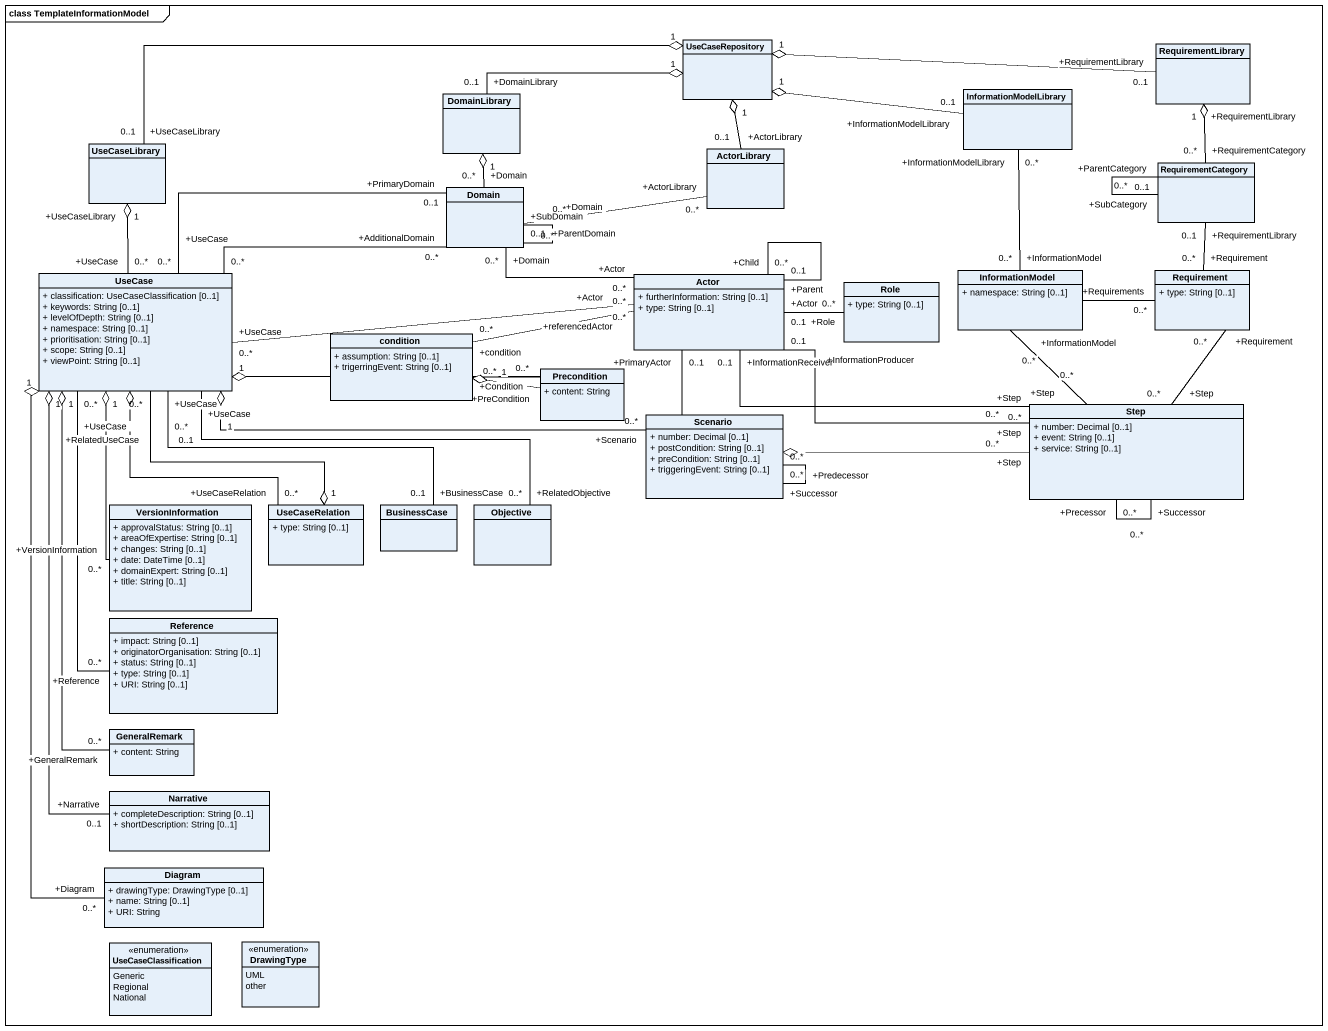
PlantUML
@startuml
mainframe class TemplateInformationModel
hide circle
hide empty members
skinparam classAttributeIconSize 0
class UseCaseRepository
class RequirementLibrary
class DomainLibrary
class InformationModelLibrary
class UseCaseLibrary
class ActorLibrary
class Domain
class RequirementCategory
class InformationModel {
  + namespace: String [0..1]
}
class Requirement {
  + type: String [0..1]
}
class "UseCase" as UseCase_ {
  + classification: UseCaseClassification [0..1]
  + keywords: String [0..1]
  + levelOfDepth: String [0..1]
  + namespace: String [0..1]
  + prioritisation: String [0..1]
  + scope: String [0..1]
  + viewPoint: String [0..1]
}
class "Actor" as Actor_ {
  + furtherInformation: String [0..1]
  + type: String [0..1]
}
class Role {
  + type: String [0..1]
}
class condition {
  + assumption: String [0..1]
  + trigerringEvent: String [0..1]
}
class Precondition {
  + content: String
}
class Scenario {
  + number: Decimal [0..1]
  + postCondition: String [0..1]
  + preCondition: String [0..1]
  + triggeringEvent: String [0..1]
}
class Step {
  + number: Decimal [0..1]
  + event: String [0..1]
  + service: String [0..1]
}
class VersionInformation {
  + approvalStatus: String [0..1]
  + areaOfExpertise: String [0..1]
  + changes: String [0..1]
  + date: DateTime [0..1]
  + domainExpert: String [0..1]
  + title: String [0..1]
}
class UseCaseRelation {
  + type: String [0..1]
}
class BusinessCase
class Objective
class Reference {
  + impact: String [0..1]
  + originatorOrganisation: String [0..1]
  + status: String [0..1]
  + type: String [0..1]
  + URI: String [0..1]
}
class GeneralRemark {
  + content: String
}
class Narrative {
  + completeDescription: String [0..1]
  + shortDescription: String [0..1]
}
class Diagram {
  + drawingType: DrawingType [0..1]
  + name: String [0..1]
  + URI: String
}
enum UseCaseClassification {
  Generic
  Regional
  National
}
enum DrawingType {
  UML
  other
}
UseCaseRepository "1" o-right- "+RequirementLibrary\n0..1" RequirementLibrary
UseCaseRepository "1" o-left- "+DomainLibrary\n0..1" DomainLibrary
UseCaseRepository "1" o-right- "+InformationModelLibrary\n0..1" InformationModelLibrary
UseCaseRepository "1" o-left- "+UseCaseLibrary\n0..1" UseCaseLibrary
UseCaseRepository "1" o-- "+ActorLibrary\n0..1" ActorLibrary
RequirementLibrary "+RequirementLibrary\n1" o-- "+RequirementCategory\n0..*" RequirementCategory
DomainLibrary "1" o-- "+Domain\n0..*" Domain
InformationModelLibrary "+InformationModelLibrary\n0..*" -- "+InformationModel\n0..*" InformationModel
UseCaseLibrary "+UseCaseLibrary\n1" o-- "+UseCase\n0..*" UseCase_
ActorLibrary "+ActorLibrary\n0..*" -left- "+Domain\n0..*" Domain
Domain "+ParentDomain\n0..1" -- "+SubDomain\n0..*" Domain
RequirementCategory "+ParentCategory\n0..1" -- "+SubCategory\n0..*" RequirementCategory
RequirementCategory "+RequirementLibrary\n0..1" -- "+Requirement\n0..*" Requirement
InformationModel -right- "+Requirements\n0..*" Requirement
UseCase_ "+UseCase\n0..*" -right- "+PrimaryDomain\n0..1" Domain
UseCase_ "0..*" -right- "+AdditionalDomain\n0..*" Domain
UseCase_ "1" o-- "+VersionInformation\n0..*" VersionInformation
UseCase_ o-- "+UseCaseRelation\n0..*" UseCaseRelation
UseCase_ "+RelatedUseCase\n0..*" --o "1" UseCaseRelation
UseCase_ "+UseCase\n0..*" -- "+BusinessCase\n0..1" BusinessCase
UseCase_ "+UseCase\n0..1" -right- "+RelatedObjective\n0..*" Objective
UseCase_ "+UseCase\n0..*" -- "+Reference\n0..*" Reference
UseCase_ "1" o-- "+GeneralRemark\n0..*" GeneralRemark
UseCase_ "1" o-- "+Narrative\n0..1" Narrative
UseCase_ "1" o-- "+Diagram\n0..*" Diagram
Actor_ "+Actor\n0..*" -left- "+Domain\n0..*" Domain
Actor_ "+Actor\n0..*" -left- "+UseCase\n0..*" UseCase_
Actor_ "+Parent\n0..1" -- "+Child\n0..*" Actor_
Actor_ "+Actor\n0..1" -right- "+Role\n0..*" Role
condition "+Condition\n0..*" -left-o "1" UseCase_
condition "+condition\n0..*" -right- "+referencedActor\n0..*" Actor_
Precondition "+PreCondition\n0..*" -left-o "1" condition
Scenario "+Scenario\n0..*" -left-o "1" UseCase_
Scenario -up- "+PrimaryActor\n0..1" Actor_
Scenario "+Successor\n0..*" -- "+Predecessor\n0..*" Scenario
Step "+Step\n0..*" -up- "+InformationModel\n0..*" InformationModel
Step "+Step\n0..*" -up- "+Requirement\n0..*" Requirement
Step "+Step\n0..*" -left- "+InformationReceiver\n0..1" Actor_
Step "+Step\n0..*" -left- "+InformationProducer\n0..1" Actor_
Step "+Step\n0..*" -left-o Scenario
Step "+Precessor\n0..*" -- "+Successor\n0..*" Step
@enduml
